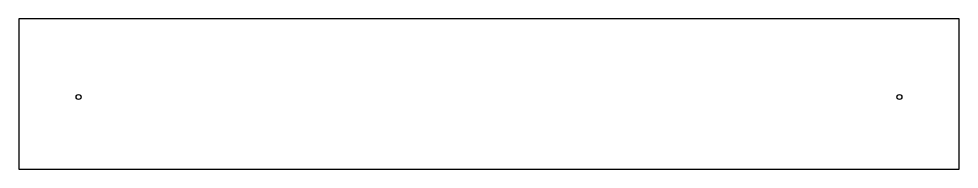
# Model space of a CAD drawing. Header units: millimetres. Extents: x -94 to 94, y -15 to 15.
import ezdxf

# ---------------------------------------------------------------- set-up
doc = ezdxf.new("R2010")
doc.units = ezdxf.units.MM

msp = doc.modelspace()

# ---------------------------------------------------------------- linework, layer by layer
at = {"color": 7, "linetype": 'Continuous', "lineweight": 25}
for p, q in [((94, 15), (-94, 15)), ((-94, 15), (-94, -15)), ((94, -15), (94, 15)), ((-94, -15), (94, -15))]:
    msp.add_line(p, q, dxfattribs=at)
for centre in [(-82.05, -0.6), (82.05, -0.6)]:
    msp.add_circle(centre, 0.5, dxfattribs=at)

doc.saveas('drawing.dxf')
